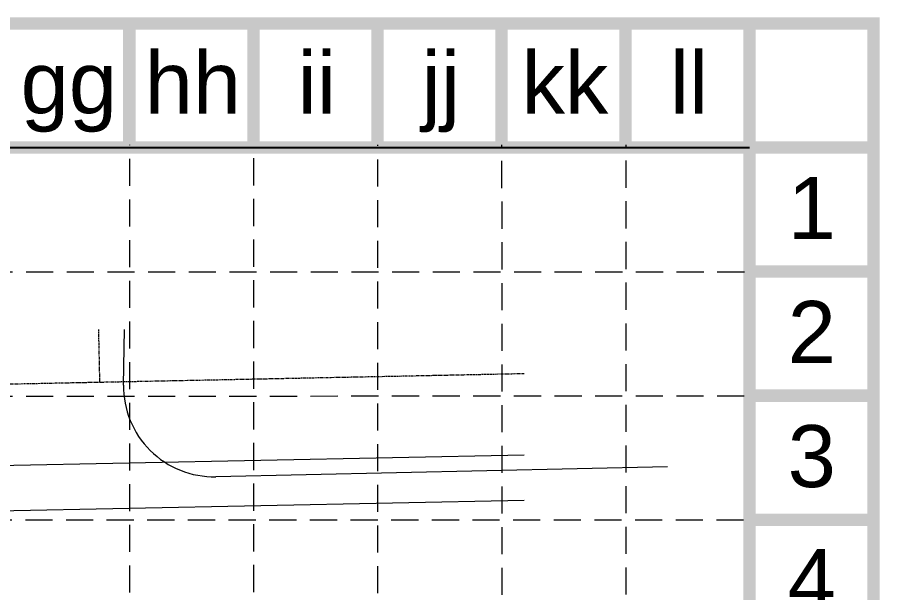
# Model space of a CAD drawing. Extents: x 2140663 to 2528301, y 336313 to 7007653.
# Drawn here: x 2528110.2 to 2528301.2, y 7007526 to 7007653.4 of the extents above; entities that cross this region are included whole.
import ezdxf
from ezdxf.enums import TextEntityAlignment as Align

# ---------------------------------------------------------------- set-up
doc = ezdxf.new("R2010")
doc.units = 0
doc.header["$MEASUREMENT"] = 0
doc.linetypes.add('HIDDEN', pattern=[0.375, 0.25, -0.125])
doc.linetypes.add('xdrc002pt$0$PHANTOM2', pattern=[1.25, 0.625, -0.125, 0.125, -0.125, 0.125, -0.125])
for name, color, linetype in [('BASE', 7, 'Continuous'), ('GRID', 254, 'HIDDEN'), ('xdrc002bs$0$C-WATR-PIPE-E', 12, 'Continuous'), ('xdrc002bs$0$v-pave-exst', 6, 'Continuous'), ('xdrc002pt$0$V-ADJC-LINE-E', 2, 'xdrc002pt$0$PHANTOM2')]:
    doc.layers.add(name, color=color, linetype=linetype)
doc.styles.get("Standard").update_dxf_attribs({"font": 'ARIAL.TTF'})

msp = doc.modelspace()

# ---------------------------------------------------------------- linework, layer by layer
at = {"layer": 'BASE', "color": 9}
msp.add_line((2527228.947377252, 7007624.562990395), (2528272.331315909, 7007624.562990395), dxfattribs=at)
at = {"layer": 'BASE', "const_width": 2.745747206990553}
for points in [[(2528299.78878798, 7005894.74224999), (2528299.78878798, 7007652.020462465), (2527201.489905182, 7007652.020462465), (2527201.489905182, 7005894.74224999)], [(2528272.331315909, 7005922.199722059), (2528272.331315909, 7007624.562990395), (2527228.947377252, 7007624.562990395), (2527228.947377252, 7005922.199722059)]]:
    msp.add_lwpolyline(points, close=True, dxfattribs=at)
for points in [[(2528135.04395556, 7007652.020462465), (2528135.04395556, 7007624.562990395)], [(2528162.501427629, 7007652.020462465), (2528162.501427629, 7007624.562990395)], [(2528189.958899699, 7007652.020462465), (2528189.958899699, 7007624.562990395)], [(2528217.41637177, 7007652.020462465), (2528217.41637177, 7007624.562990395)], [(2528244.873843838, 7007652.020462465), (2528244.873843838, 7007624.562990395)], [(2528272.331315909, 7007652.020462465), (2528272.331315909, 7007624.562990395)], [(2528299.78878798, 7007624.562990395), (2528272.331315909, 7007624.562990395)], [(2528299.78878798, 7007597.105518323), (2528272.331315909, 7007597.105518323)], [(2528299.78878798, 7007569.648046254), (2528272.331315909, 7007569.648046254)], [(2528299.78878798, 7007542.190574186), (2528272.331315909, 7007542.190574186)]]:
    msp.add_lwpolyline(points, dxfattribs=at)
at = {"layer": 'GRID', "color": 253, "linetype": 'HIDDEN', "lineweight": 0, "ltscale": 24}
for p, q in [((2528135.250571348, 7006032.092152752), (2528135.16522541, 7007625.178615601)), ((2528162.759365419, 7006032.184476493), (2528162.622697481, 7007625.178615601)), ((2528190.162709506, 7006031.94567379), (2528190.080169552, 7007625.178615601)), ((2528217.680234797, 7006031.586024903), (2528217.53764162, 7007625.178615601)), ((2528245.156178257, 7006031.660885922), (2528244.99511369, 7007625.178615601)), ((2527230.19618242, 7007596.921024007), (2528271.880184806, 7007597.056849426)), ((2527230.175714295, 7007569.386383166), (2528271.880184806, 7007569.599377357)), ((2527230.021053655, 7007542.0128863), (2528272.331315909, 7007542.190574186))]:
    msp.add_line(p, q, dxfattribs=at)
at = {"layer": 'xdrc002bs$0$C-WATR-PIPE-E', "color": 7, "lineweight": 0}
for p, q in [((2527284.938087328, 7007537.530096531), (2528222.469736997, 7007556.56467502)), ((2527284.938087328, 7007527.528035712), (2528222.469736997, 7007546.562614202))]:
    msp.add_line(p, q, dxfattribs=at)
at = {"layer": 'xdrc002bs$0$v-pave-exst', "color": 7, "lineweight": 0}
for p, q in [((2528133.755677277, 7007572.007056098), (2528133.936582643, 7007584.312139794)), ((2528254.186801529, 7007553.925988758), (2528154.195057028, 7007551.717928879))]:
    msp.add_line(p, q, dxfattribs=at)
msp.add_arc((2528153.753516234, 7007571.713054328), 20, 179.1577166336911, 271.265023973966, dxfattribs=at)
at = {"layer": 'xdrc002pt$0$V-ADJC-LINE-E', "color": 7, "lineweight": 0}
for p, q in [((2528128.515468782, 7007572.660843673), (2528128.27891409, 7007584.312139795)), ((2528068.52783115, 7007571.442922765), (2528222.469736997, 7007574.568384495))]:
    msp.add_line(p, q, dxfattribs=at)

# ---------------------------------------------------------------- texts
at = {"layer": 'BASE'}
for s, p in [('hh', (2528149.105425921, 7007638.92882147)), ('ii', (2528176.56289799, 7007638.92882147)), ('jj', (2528204.02037006, 7007638.92882147)), ('kk', (2528231.477842131, 7007638.92882147)), ('ll', (2528258.935314199, 7007638.92882147)), ('gg', (2528121.64795385, 7007638.92882147)), ('1', (2528286.116409307, 7007611.19533504)), ('2', (2528286.116409307, 7007583.737878526)), ('3', (2528286.116428469, 7007556.280396024)), ('4', (2528286.116447633, 7007528.822922183))]:
    msp.add_text(s, height=13.72873603495276, dxfattribs=at).set_placement(p, align=Align.MIDDLE_CENTER)

doc.saveas('drawing.dxf')
